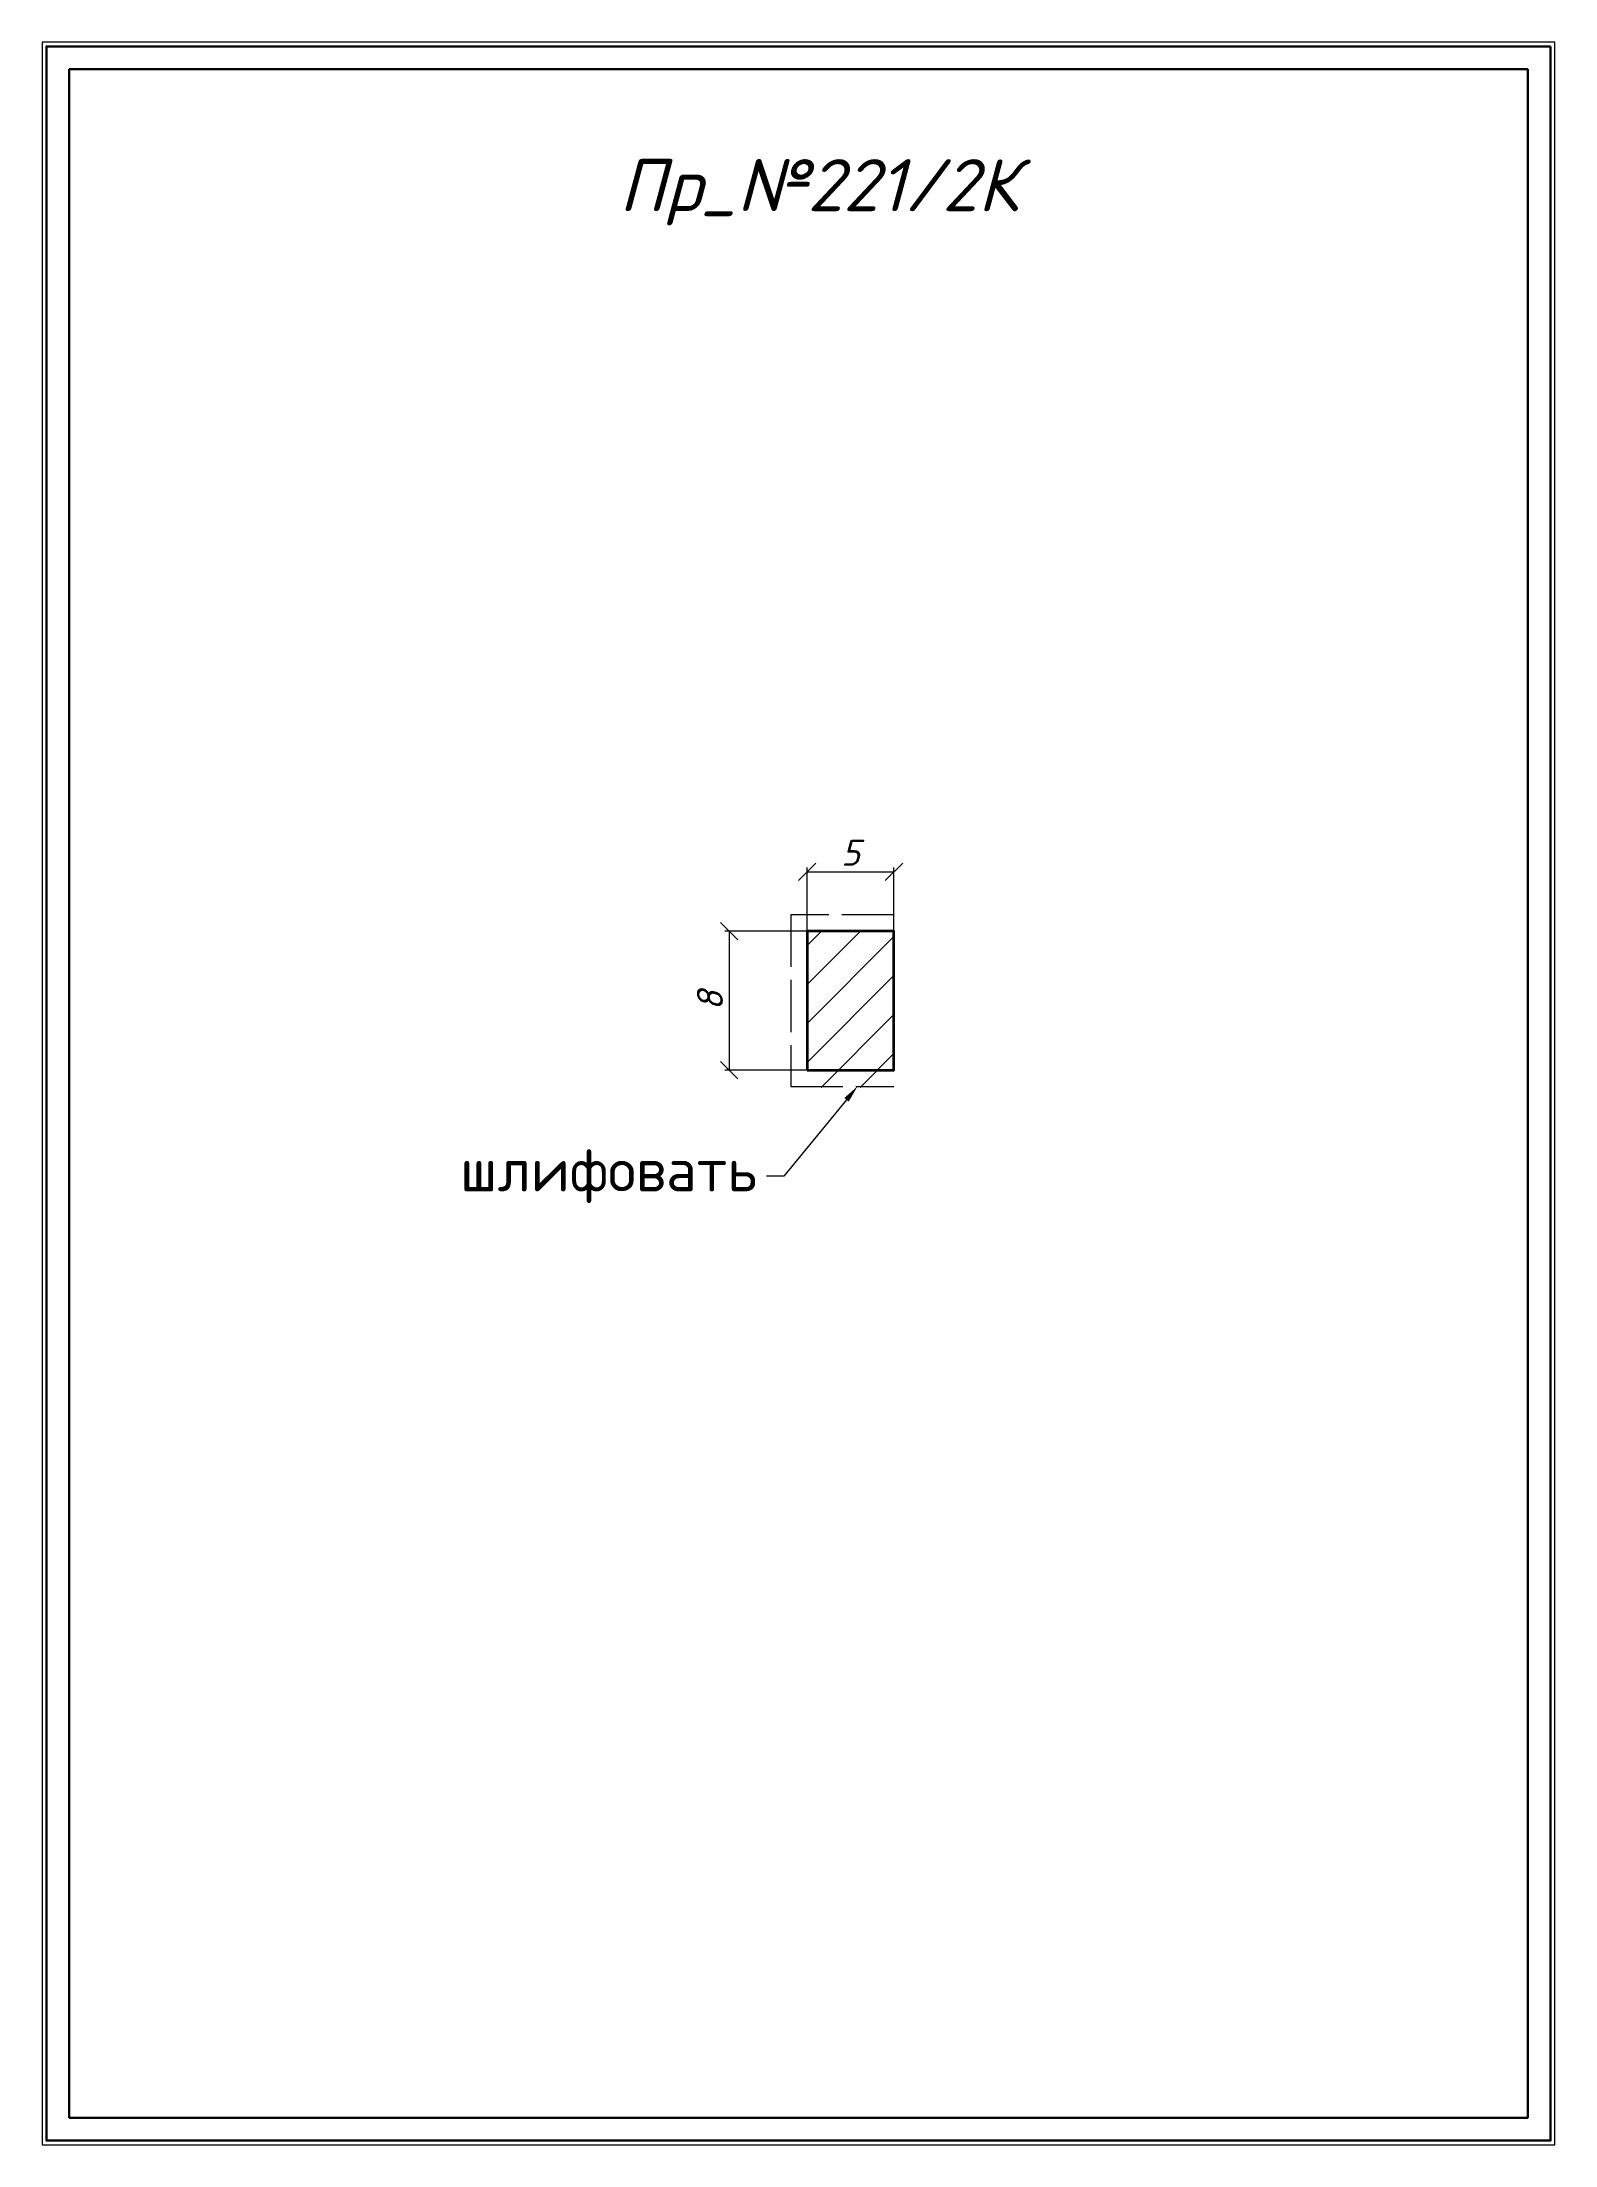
# Model space of a CAD drawing. Header units: millimetres. Extents: x 1384 to 1472, y -486 to -365.
import ezdxf
from ezdxf import colors
from ezdxf.entities.mleader import LeaderData, LeaderLine
from ezdxf.math import Vec2, Vec3

# ---------------------------------------------------------------- set-up
doc = ezdxf.new("R2010")
doc.units = ezdxf.units.MM
doc.linetypes.add('ACAD_ISO02W100', pattern=[15, 12, -3])
doc.layers.get('0').update_dxf_attribs({"lineweight": 13})
for name, color, linetype, lineweight in [('Пр_№221', 1, 'Continuous', 35), ('служебный слой ЛИНИИ ПУНКТИРНЫЕ', 7, 'ACAD_ISO02W100', 13), ('служебный слой НАДПИСИ', 7, 'Continuous', 13), ('служебный слой РАЗМЕРЫ', 7, 'Continuous', 9), ('служебный слой ШТАМП', 7, 'Continuous', 30), ('служебный слой ШТРИХОВКА', 7, 'Continuous', 5)]:
    doc.layers.add(name, color=color, linetype=linetype, lineweight=lineweight)
doc.styles.add('ЕСКД', font='isocpeur.ttf', dxfattribs={"oblique": 15})
doc.styles.add('ЕСКД профили текст', font='isocpeur.ttf')
doc.dimstyles.new('ЕСКД', dxfattribs={"dimtxt": 3.5, "dimasz": 2.5, "dimexe": 0.25, "dimexo": 0, "dimgap": 0.35, "dimtad": 1, "dimdec": 1, "dimzin": 9, "dimtxsty": 'ЕСКД', "dimblk": 'OBLIQUE', "dimcen": 0, "dimclrd": 256, "dimclre": 256, "dimclrt": 256, "dimadec": 1, "dimazin": 0, "dimtfac": 1, "dimtdec": 1, "dimtmove": 0, "dimatfit": 3, "dimldrblk": 'DOTSMALL', "dimfxl": 1, "dimlwd": -1, "dimlwe": -1, "dimarcsym": 0})

# ---------------------------------------------------------------- blocks, each defined once
blk = doc.blocks.new('_DotSmall')
at = {"color": 0, "linetype": 'ByBlock', "lineweight": -3, "const_width": 0.5}
blk.add_lwpolyline([(-0.0625, 0, 1), (0.0625, 0, 1)], format="xyb", close=True, dxfattribs=at)
blk = doc.blocks.new('_OBLIQUE')
at = {"color": 0, "linetype": 'ByBlock'}
blk.add_line((-0.5, -0.5), (0.5, 0.5), dxfattribs=at)
blk = doc.blocks.new('*D3')
at = {"layer": 'Defpoints', "color": 0, "transparency": 16777216}
for p in [(1428.49, -416.47), (1423.99, -424.47), (1428.49, -424.47)]:
    blk.add_point(p, dxfattribs=at)
at = {"layer": 'служебный слой РАЗМЕРЫ', "transparency": 16777216}
for p, q in [((1428.49, -416.47), (1423.74, -416.47)), ((1423.99, -416.47), (1423.99, -424.47)), ((1428.49, -424.47), (1423.74, -424.47))]:
    blk.add_line(p, q, dxfattribs=at)
for p, rotation in [((1423.99, -416.47), 90), ((1423.99, -424.47), 270)]:
    blk.add_blockref('_OBLIQUE', p, dxfattribs=dict(at, rotation=rotation))
at = {"layer": 'служебный слой РАЗМЕРЫ', "transparency": 16777216, "insert": (1422.89, -420.47), "char_height": 1.5, "attachment_point": 5, "rotation": 90, "style": 'ЕСКД'}
blk.add_mtext('8', dxfattribs=at)

msp = doc.modelspace()

# ---------------------------------------------------------------- hatches: boundary and pattern name
at = {"layer": 'служебный слой ШТРИХОВКА'}
h = msp.add_hatch(dxfattribs=at)
h.set_pattern_fill('ANSI31', color=256, scale=0.5, style=0)
h.set_pattern_definition([(45, (-33.0023, -40.0788), (-1.122532, 1.122532), [])])
h.paths.add_polyline_path([(1433.49, -416.47), (1428.51, -416.47), (1428.49, -416.49), (1428.49, -425.47), (1433.49, -425.47)])

# ---------------------------------------------------------------- linework, layer by layer
at = {"layer": 'Пр_№221', "ltscale": 100}
msp.add_lwpolyline([(1428.49, -424.47), (1433.49, -424.47), (1433.49, -416.47), (1428.49, -416.47)], close=True, dxfattribs=at)
at = {"layer": 'служебный слой ЛИНИИ ПУНКТИРНЫЕ', "ltscale": 0.25}
msp.add_lwpolyline([(1433.49, -415.53), (1427.55, -415.53), (1427.55, -425.41), (1433.49, -425.41)], dxfattribs=at)
at = {"layer": 'служебный слой ШТАМП', "color": 6, "lineweight": 5, "ltscale": 100}
msp.add_lwpolyline([(1471.55, -365.26), (1384.43, -365.26), (1384.43, -486.38), (1471.55, -486.38)], close=True, dxfattribs=at)
at = {"layer": 'служебный слой ШТАМП', "ltscale": 100}
for points in [[(1471.3, -365.51), (1384.68, -365.51), (1384.68, -486.13), (1471.3, -486.13)], [(1469.99, -366.82), (1385.99, -366.82), (1385.99, -484.82), (1469.99, -484.82)]]:
    msp.add_lwpolyline(points, close=True, dxfattribs=at)

# ---------------------------------------------------------------- texts
at = {"layer": 'служебный слой НАДПИСИ', "style": 'ЕСКД', "oblique": 15}
msp.add_text('Пр_№221/2К', height=3, dxfattribs=at).set_placement((1417.65, -375))

# ---------------------------------------------------------------- dimensions: what is measured, and where the dimension line sits
at = {"layer": 'служебный слой РАЗМЕРЫ'}
msp.add_linear_dim(base=(1433.49, -413.05), p1=(1428.49, -416.47), p2=(1433.49, -416.47), dimstyle='ЕСКД', override={"dimtxt": 1.5, "dimasz": 1}, dxfattribs=at).render()
dim = msp.add_linear_dim(base=(1423.99, -424.47), p1=(1428.49, -416.47), p2=(1428.49, -424.47), angle=90, dimstyle='ЕСКД', override={"dimtxt": 1.5, "dimasz": 1}, dxfattribs=at)
dim.commit()
dim.dimension.update_dxf_attribs({"geometry": '*D3', "text_midpoint": (1422.89, -420.47)})

# ---------------------------------------------------------------- leaders
ml = msp.add_multileader_mtext('Standard', dxfattribs=at)
ml.set_content('\\A1;{\\fISOCPEUR|b1|i0|c204|p34;шлифовать}', color=256, style='ЕСКД профили текст')
ml.set_leader_properties(color=256, linetype='ByLayer', lineweight=-1)
ml.build(insert=Vec2(0, 0))
ml.multileader.update_dxf_attribs({"dogleg_length": 1, "arrow_head_size": 1})
ctx = ml.context
ctx.base_point, ctx.char_height, ctx.arrow_head_size, ctx.landing_gap_size, ctx.plane_origin = Vec3(1408.25, -430.58), 2.5, 1, 0.5, Vec3(1441.22, -418.19)
ctx.text_align_type = 2
notes = []
notes.append((ctx, [(0, (1, 1, 0), (1427.14, -430.58), (-1, 0), 1, [(0, [(1431.39, -425.41)], 0, [])])]))
ctx.mtext.insert, ctx.mtext.alignment, ctx.mtext.flow_direction = Vec3(1425.64, -428.96), 3, 5
for ctx, leaders in notes:
    for number, flags, end, landing, length, lines in leaders:
        leader = LeaderData()
        leader.index, (leader.has_last_leader_line, leader.has_dogleg_vector, leader.attachment_direction) = number, flags
        leader.last_leader_point, leader.dogleg_vector, leader.dogleg_length = Vec3(end), Vec3(landing), length
        for number, points, colour, breaks in lines:
            line = LeaderLine()
            line.index, line.vertices, line.color, line.breaks = number, Vec3.list(points), colors.encode_raw_color(colour), breaks
            leader.lines.append(line)
        ctx.leaders.append(leader)

doc.saveas('drawing.dxf')
